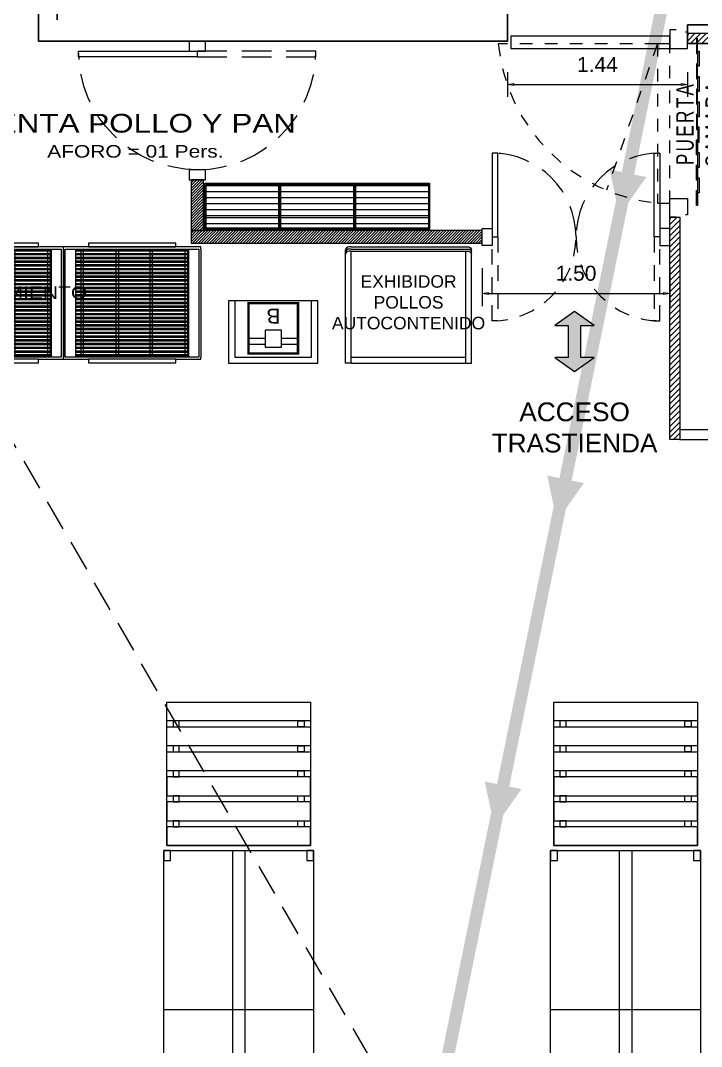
# Model space of a CAD drawing. Header units: millimetres. Extents: x 1675 to 1732.9, y 581.7 to 641.7.
# Drawn here: x 1681.95 to 1687.4, y 627.7 to 635.91 of the extents above; entities that cross this region are included whole.
import ezdxf

# ---------------------------------------------------------------- set-up
doc = ezdxf.new("R2010")
doc.units = ezdxf.units.MM
doc.linetypes.add('HIDDEN', pattern=[0.375, 0.25, -0.125])
doc.linetypes.add('JIS_02_2.0', pattern=[3, 2, -1])
doc.layers.get('0').update_dxf_attribs({"lineweight": 5})
doc.layers.get('Defpoints').update_dxf_attribs({"color": 8, "lineweight": 5})
for name, color, linetype, lineweight in [('- EQUIPO SALA DE VENTA', 8, 'Continuous', 5), ('- PALETS', 8, 'Continuous', 5), ('- PLANO 1', 8, 'Continuous', 5), ('- PUERTAS Y VENTANAS', 8, 'Continuous', 5), ('-EQUIPOS FRIO', 8, 'Continuous', 5), ('0-MEMB251', 251, 'Continuous', 0), ('BANCHI', 8, 'Continuous', 5), ('CFRIOS', 8, 'Continuous', 5), ('COTAS', 8, 'Continuous', 5), ('EQ', 8, 'Continuous', 5), ('GOP', 8, 'Continuous', 5), ('LFS - 303 - LINEAS', 8, 'Continuous', 5), ('MOBILIARIO', 8, 'Continuous', 5), ('MUEB', 8, 'Continuous', 5), ('MURO BAJO', 7, 'Continuous', 20), ('Muros', 7, 'Continuous', 30), ('PRO', 8, 'HIDDEN', 5), ('PROYECCION', 8, 'HIDDEN', 5), ('PUERTA', 8, 'Continuous', 5), ('puertas', 8, 'Continuous', 5), ('PV', 8, 'Continuous', 5), ('Ruta Evacuacion 1', 82, 'HIDDEN', 5), ('SIMBOLOGIAS', 8, 'Continuous', 5), ('TEX', 7, 'Continuous', 5), ('TEX_INTERIOR', 8, 'Continuous', 5), ('texto', 7, 'Continuous', 5)]:
    doc.layers.add(name, color=color, linetype=linetype, lineweight=lineweight)
doc.styles.add('ARIAL', font='arial.ttf')
doc.styles.add('ROMANS', font='arial.ttf')
doc.styles.add('Texto peqño', font='sanss___.ttf', dxfattribs={"height": 0.12})
doc.dimstyles.new('100', dxfattribs={"dimtxt": 0.12, "dimasz": 0.05, "dimexe": 0.1, "dimexo": 0.25, "dimgap": 0.1, "dimtad": 1, "dimzin": 4, "dimdsep": 46, "dimtxsty": 'Texto peqño', "dimblk": 'CLOSEDBLANK', "dimcen": -0.05, "dimdle": 0.1, "dimclrd": 256, "dimclre": 256, "dimclrt": 256, "dimadec": 0, "dimazin": 0, "dimtfac": 1, "dimtix": 1, "dimtmove": 0, "dimatfit": 3, "dimldrblk": 'ARCHTICK', "dimfxl": 0, "dimarcsym": 0})
pattern_1 = [(45, (-1.09, 0.02), (-0.01122532015, 0.01122532015), [])]

# ---------------------------------------------------------------- blocks, each defined once
blk = doc.blocks.new('A$C3E49404D')
at = {"layer": 'puertas', "color": 8, "linetype": 'JIS_02_2.0', "ltscale": 0.05}
for points in [[(0.025, 0.15), (0.025, 1.424)], [(0.025, 0.15), (-1.1457, 0.5572)], [(-1.249, 0.05), (0.025, 0.05), (0.025, 0.15), (-1.249, 0.15), (-1.249, 0.05)]]:
    blk.add_lwpolyline(points, dxfattribs=at)
at = {"layer": 'puertas'}
for points in [[(-0.012, 1.324), (-0.012, 0.05), (0.088, 0.05), (0.088, 1.324), (-0.012, 1.324)], [(-1.362, 0), (-1.362, 0.05), (-1.212, 0.05), (-1.212, -0.09), (-1.342, -0.09), (-1.342, -0.075)], [(0.138, 0), (0.138, 0.05), (-0.012, 0.05), (-0.012, -0.09), (0.118, -0.09), (0.118, -0.075)]]:
    blk.add_lwpolyline(points, dxfattribs=at)
at = {"layer": 'puertas', "color": 8, "linetype": 'JIS_02_2.0', "ltscale": 0.05}
blk.add_arc((0.1678, 0.0072), 1.424, 95.75656, 174.24344, dxfattribs=at)
at = {"layer": 'TEX', "lineweight": -2, "ltscale": 1.5, "extrusion": (1.46012e-05, -4.50555e-08, 1), "insert": (-0.612, -0.1886, 0), "char_height": 0.14, "attachment_point": 5, "text_direction": (1, 0, -1.5e-05), "style": 'ROMANS'}
blk.add_mtext('\\A1;{\\W0.7;\\T1.2;PUERTA\\PCAMARA}', dxfattribs=at)
blk = doc.blocks.new('A$C41193F88')
at = {"layer": 'CFRIOS', "elevation": -0.0123}
for points in [[(-1.1493, -0.0722), (-1.1493, -0.0817), (-1.27, -0.0817), (-1.27, -0.0722)], [(-0.9465, -0.0722), (-0.9465, -0.0817), (-1.0672, -0.0817), (-1.0672, -0.0722)], [(-0.7438, -0.0722), (-0.7438, -0.0817), (-0.8645, -0.0817), (-0.8645, -0.0722)], [(-0.6617, -0.0722), (-0.6617, -0.0817), (-0.541, -0.0817), (-0.541, -0.0722)], [(-0.459, -0.0722), (-0.459, -0.0817), (-0.3383, -0.0817), (-0.3383, -0.0722)], [(-0.2562, -0.0722), (-0.2562, -0.0817), (-0.1355, -0.0817), (-0.1355, -0.0722)], [(-0.0535, -0.0722), (-0.0535, -0.0817), (0.0672, -0.0817), (0.0672, -0.0722)], [(-1.0479, -0.084), (-1.0479, -0.0935), (-1.1686, -0.0935), (-1.1686, -0.084)], [(-0.8452, -0.084), (-0.8452, -0.0935), (-0.9659, -0.0935), (-0.9659, -0.084)], [(-0.7631, -0.084), (-0.7631, -0.0935), (-0.6424, -0.0935), (-0.6424, -0.084)], [(-0.4397, -0.084), (-0.4397, -0.0935), (-0.5604, -0.0935), (-0.5604, -0.084)], [(-0.2369, -0.084), (-0.2369, -0.0935), (-0.3576, -0.0935), (-0.3576, -0.084)], [(-0.0342, -0.084), (-0.0342, -0.0935), (-0.1549, -0.0935), (-0.1549, -0.084)]]:
    blk.add_lwpolyline(points, close=True, dxfattribs=at)
blk = doc.blocks.new('A$C71024E5D')
at = {"layer": 'CFRIOS'}
h = blk.add_hatch(dxfattribs=at)
h.set_pattern_fill('ANSI31', color=256, scale=0.01, style=0)
h.set_pattern_definition([(45, (-1644.763684, -629.00701), (-0.0224506403, 0.0224506403), [])])
h.paths.add_polyline_path([(1.514, 3.5615), (9.8612, 3.5615), (9.8612, 3.6405), (1.514, 3.6405)])
h = blk.add_hatch(dxfattribs=at)
h.set_pattern_fill('ANSI31', color=256, scale=0.01, style=0)
h.set_pattern_definition([(45, (-1642.206905, -632.177968), (-0.0224506403, 0.0224506403), [])])
h.paths.add_polyline_path([(1.374, 2.1712), (1.454, 2.1712), (1.454, 0.3905), (1.374, 0.3905)])
at = {"layer": 'MURO BAJO'}
for points in [[(1.514, 3.5615), (9.8612, 3.5615), (9.8612, 3.6405), (1.514, 3.6405), (1.514, 3.5615)], [(1.374, 2.1712), (1.454, 2.1712), (1.454, 0.3905), (1.374, 0.3905)]]:
    blk.add_lwpolyline(points, close=True, dxfattribs=at)
blk.add_lwpolyline([(1.454, 0.3905), (1.7564, 0.3905), (1.7564, 0.4705), (1.454, 0.4705), (1.454, 0.3905)], dxfattribs=at)
at = {"layer": '- PUERTAS Y VENTANAS', "rotation": 90}
for name, p in [('A$C3E49404D', (1.424, 3.5332)), ('A$C41193F88', (1.514, 3.5341))]:
    blk.add_blockref(name, p, dxfattribs=at)
blk = doc.blocks.new('Ouver90')
at = {"layer": 'BANCHI'}
for p, q in [((0, -0.5), (9.18, -0.5)), ((0, -9.145), (9.18, -9.145)), ((0, -9.32), (9.18, -9.32))]:
    blk.add_line(p, q, dxfattribs=at)
at = {"layer": 'GOP'}
for p, q in [((0, 0), (0, -8.97)), ((0, 0), (9.18, 0)), ((0, -8.97), (9.18, -8.97))]:
    blk.add_line(p, q, dxfattribs=at)
blk = doc.blocks.new('Ouspdx45')
at = {"layer": 'BANCHI'}
for p, q in [((0, 0), (0.45, 0)), ((0.45, 0), (0.45, -9.07)), ((0, -8.97), (0.2, -8.97)), ((0, -9.145), (0.2, -9.145)), ((0, -9.32), (0.2, -9.32))]:
    blk.add_line(p, q, dxfattribs=at)
for centre in [(0.2, -8.72), (0.2, -8.895), (0.2, -9.07)]:
    blk.add_arc(centre, 0.25, 270, 0, dxfattribs=at)
at = {"layer": 'GOP'}
blk.add_line((0, 0), (0, -8.97), dxfattribs=at)
blk = doc.blocks.new('A$C02CC26F6')
for name, p, xscale, yscale, zscale in [('Ouspdx45', (-0.459, 0), -0.0999999999999091, 0.0999999999999943, 0.1), ('Ouver90', (-0.459, 0), 0.0999999999999091, 0.0999999999999091, 0.0999999999999091), ('Ouspdx45', (0.459, 0), 0.0999999999999091, 0.0999999999999091, 0.0999999999999091)]:
    blk.add_blockref(name, p, dxfattribs=dict(xscale=xscale, yscale=yscale, zscale=zscale))
blk = doc.blocks.new('EXHIBIDOR DE POLLOS')
at = {"layer": '-EQUIPOS FRIO', "xscale": -1, "rotation": 180}
blk.add_blockref('A$C02CC26F6', (0, 0), dxfattribs=at)
at = {"layer": 'TEX', "lineweight": 0, "attachment_point": 8, "style": 'ROMANS'}
for s, insert, char_height in [('\\A1;EXHIBIDOR\\PPOLLOS\\PAUTOCONTENIDO ', (0, 0.27), 0.1), ('\\A1; ', (0, 0.3871), 0.12)]:
    blk.add_mtext(s, dxfattribs=dict(at, insert=insert, char_height=char_height))
blk = doc.blocks.new('Puertaplanta')
at = {"linetype": 'ByBlock'}
blk.add_lwpolyline([(0, 0), (0.05, 0), (0.05, 1), (0, 1)], close=True, dxfattribs=at)
at = {"color": 0, "linetype": 'HIDDEN'}
blk.add_arc((0, 0), 1, 0, 90, dxfattribs=at)
blk = doc.blocks.new('*U55')
at = {"layer": '- PLANO 1'}
for points in [[(-1.1105, -0.0039), (-1.0305, -0.0039), (-1.0305, -0.1339), (-1.1105, -0.1339)], [(-0.08, -0.0039), (0, -0.0039), (0, -0.1339), (-0.08, -0.1339)]]:
    blk.add_lwpolyline(points, close=True, dxfattribs=at)
at = {"layer": 'PRO', "extrusion": (3.63991e-09, -8.78749e-09, 1), "xscale": -0.9499999999971156, "yscale": 0.9499999999970896, "zscale": 0.9499999999946832, "rotation": 1.34709824096e-05}
blk.add_blockref('Puertaplanta', (-0.08, -0.0689, -0.0001), dxfattribs=at)
at = {"layer": 'PV', "extrusion": (3.63991e-09, -8.78749e-09, 1), "xscale": 0.9499999999971156, "yscale": 0.9499999999971156, "zscale": 0.9499999999971156, "rotation": 180.000013470763}
blk.add_blockref('Puertaplanta', (-0.08, -0.0689, 0), dxfattribs=at)
blk = doc.blocks.new('PUERTA TRASTIENDA')
at = {"layer": '0-MEMB251'}
blk.add_hatch(color=256, dxfattribs=at).paths.add_polyline_path([(1555.864, 632.2733), (1555.9706, 632.2733), (1555.8133, 632.3857), (1555.6561, 632.2733), (1555.7628, 632.2732), (1555.7628, 632.0186), (1555.6561, 632.0186), (1555.8134, 631.9061), (1555.9706, 632.0186), (1555.864, 632.0186)])
at = {"elevation": 0}
for points in [[(1555.1538, 632.9819), (1555.1988, 632.9819), (1555.1988, 633.6531), (1555.1538, 633.6531)], [(1556.4961, 632.9819), (1556.4511, 632.9819), (1556.4511, 633.6531), (1556.4961, 633.6531)], [(1556.4961, 632.915), (1556.5761, 632.915), (1556.5761, 633.0489), (1556.4961, 633.0489)]]:
    blk.add_lwpolyline(points, close=True, dxfattribs=at)
blk.add_lwpolyline([(1555.1538, 632.9151), (1555.0738, 632.9151), (1555.0738, 633.049), (1555.1538, 633.049)], close=True)
at = {"layer": 'PROYECCION', "ltscale": 0.5, "elevation": 0}
for points in [[(1555.1538, 632.9819), (1555.1988, 632.9819), (1555.1988, 632.3108), (1555.1538, 632.3108)], [(1556.4961, 632.9819), (1556.4511, 632.9819), (1556.4511, 632.3108), (1556.4961, 632.3108)]]:
    blk.add_lwpolyline(points, close=True, dxfattribs=at)
at = {"layer": 'PROYECCION'}
for centre, start, end in [((1555.1538, 632.9819, 0), 360, 90), ((1556.4961, 632.9819, 0), 90, 180)]:
    blk.add_arc(centre, 0.6711, start, end, dxfattribs=at)
at = {"layer": 'PROYECCION', "ltscale": 0.5}
for centre, start, end in [((1555.1538, 632.9819, 0), 270, 0), ((1556.4961, 632.9819, 0), 180, 270)]:
    blk.add_arc(centre, 0.6711, start, end, dxfattribs=at)
at = {"layer": 'TEX'}
blk.add_lwpolyline([(1555.864, 632.2733), (1555.9706, 632.2733), (1555.8133, 632.3857), (1555.6561, 632.2733), (1555.7628, 632.2732), (1555.7628, 632.0186), (1555.6561, 632.0186), (1555.8134, 631.9061), (1555.9706, 632.0186), (1555.864, 632.0186)], close=True, dxfattribs=at)
at = {"layer": 'TEX', "insert": (1555.8134, 631.4561), "char_height": 0.15, "width": 2.510476, "attachment_point": 5, "style": 'ROMANS'}
blk.add_mtext('ACCESO \\PTRASTIENDA', dxfattribs=at)
blk = doc.blocks.new('A$C73EA7B86')
at = {"layer": 'EQ', "color": 34}
for points in [[(-0.0646, -0.0743), (-0.1983, -0.0743), (-0.1983, -0.1207), (-0.0646, -0.1207)], [(0.0646, -0.1207), (0.1983, -0.1207), (0.1983, -0.0743), (0.0646, -0.0743)]]:
    blk.add_lwpolyline(points, dxfattribs=at)
blk.add_lwpolyline([(0.0646, -0.0501), (-0.0646, -0.0501), (-0.0646, -0.1873), (0.0646, -0.1873)], close=True, dxfattribs=at)
at = {"layer": 'SIMBOLOGIAS', "color": 34, "const_width": 0.02}
blk.add_lwpolyline([(-0.1983, -0.4027), (0.1983, -0.4027), (0.1983, 0), (-0.1983, 0)], close=True, dxfattribs=at)
at = {"layer": 'TEX_INTERIOR', "color": 34, "linetype": 'Continuous', "lineweight": 15, "insert": (-0.001, -0.2995), "char_height": 0.12, "attachment_point": 5, "rotation": 359.99998, "style": 'ARIAL'}
blk.add_mtext('\\A1;B', dxfattribs=at)
blk = doc.blocks.new('A$C1AA31465')
at = {"layer": 'MUEB'}
for p, q in [((-13450.1735, 9333.1561, 0.0002), (-13450.1735, 9332.7061, 0.0002)), ((-13449.558, 9332.7061, 0.0002), (-13449.558, 9333.1561, 0.0002)), ((-13449.508, 9333.1561, 0.0002), (-13449.558, 9333.1561, 0.0002)), ((-13450.1735, 9332.7061, 0.0002), (-13449.558, 9332.7061, 0.0002))]:
    blk.add_line(p, q, dxfattribs=at)
at = {"layer": 'MUEB', "elevation": 0.0002}
blk.add_lwpolyline([(-13450.2235, 9333.1561), (-13450.2235, 9332.6561), (-13449.508, 9332.6561), (-13449.508, 9333.1561), (-13450.2235, 9333.1561)], dxfattribs=at)
at = {"color": 250, "rotation": 180}
blk.add_blockref('A$C73EA7B86', (-13449.8653, 9332.7343, 0.0002), dxfattribs=at)
blk = doc.blocks.new('A$C45D77332')
for p, q in [((0, 0.03, 0), (0, 0.93)), ((0.0147, 0.048, 0), (0.0147, 0.912)), ((0.0147, 0.912), (1.0829, 0.912)), ((0.098, 0.912), (0.098, 0.048, 0)), ((1.002, 0.912), (1.002, 0.048, 0)), ((1.0829, 0.912), (1.0829, 0.048, 0)), ((1.1, 0.912), (1.1, 0.048, 0)), ((1.0829, 0.048, 0), (0.0147, 0.048, 0))]:
    blk.add_line(p, q)
for points in [[(1.1, 0.912), (1.1, 0.93), (0, 0.93)], [(0.098, 0.9075), (1.002, 0.9075)], [(0.1425, 0.9075), (0.1425, 0.912)], [(0.1621, 0.9075), (0.1621, 0.912)], [(0.9, 0.96), (0.2, 0.96), (0.2, 0.93), (0.9, 0.93), (0.9, 0.96)], [(0.4236, 0.9075), (0.4236, 0.912)], [(0.4432, 0.9075), (0.4432, 0.912)], [(0.6949, 0.9075), (0.6949, 0.912)], [(0.7145, 0.9075), (0.7145, 0.912)], [(0.976, 0.9075), (0.976, 0.912)], [(0.9955, 0.9075), (0.9955, 0.912)], [(0.098, 0.8975), (1.002, 0.8975)], [(0.098, 0.8775), (1.002, 0.8775)], [(0.098, 0.8675), (1.002, 0.8675)], [(0.098, 0.8475), (1.002, 0.8475)], [(0.098, 0.8375), (1.002, 0.8375)], [(0.1425, 0.8775), (0.1425, 0.8975)], [(0.1425, 0.8475), (0.1425, 0.8675)], [(0.1425, 0.8175), (0.1425, 0.8375)], [(0.1621, 0.8775), (0.1621, 0.8975)], [(0.1621, 0.8475), (0.1621, 0.8675)], [(0.1621, 0.8175), (0.1621, 0.8375)], [(0.4236, 0.8775), (0.4236, 0.8975)], [(0.4236, 0.8475), (0.4236, 0.8675)], [(0.4236, 0.8175), (0.4236, 0.8375)], [(0.4432, 0.8775), (0.4432, 0.8975)], [(0.4432, 0.8475), (0.4432, 0.8675)], [(0.4432, 0.8175), (0.4432, 0.8375)], [(0.6949, 0.8775), (0.6949, 0.8975)], [(0.6949, 0.8475), (0.6949, 0.8675)], [(0.6949, 0.8175), (0.6949, 0.8375)], [(0.7145, 0.8775), (0.7145, 0.8975)], [(0.7145, 0.8475), (0.7145, 0.8675)], [(0.7145, 0.8175), (0.7145, 0.8375)], [(0.976, 0.8775), (0.976, 0.8975)], [(0.976, 0.8475), (0.976, 0.8675)], [(0.976, 0.8175), (0.976, 0.8375)], [(0.9955, 0.8775), (0.9955, 0.8975)], [(0.9955, 0.8475), (0.9955, 0.8675)], [(0.9955, 0.8175), (0.9955, 0.8375)], [(0.098, 0.8175), (1.002, 0.8175)], [(0.098, 0.8075), (1.002, 0.8075)], [(0.098, 0.7875), (1.002, 0.7875)], [(0.098, 0.7775), (1.002, 0.7775)], [(0.098, 0.7575), (1.002, 0.7575)], [(0.098, 0.7475), (1.002, 0.7475)], [(0.1425, 0.7875), (0.1425, 0.8075)], [(0.1425, 0.7575), (0.1425, 0.7775)], [(0.1425, 0.7275), (0.1425, 0.7475)], [(0.1621, 0.7875), (0.1621, 0.8075)], [(0.1621, 0.7575), (0.1621, 0.7775)], [(0.1621, 0.7275), (0.1621, 0.7475)], [(0.4236, 0.7875), (0.4236, 0.8075)], [(0.4236, 0.7575), (0.4236, 0.7775)], [(0.4236, 0.7275), (0.4236, 0.7475)], [(0.4432, 0.7875), (0.4432, 0.8075)], [(0.4432, 0.7575), (0.4432, 0.7775)], [(0.4432, 0.7275), (0.4432, 0.7475)], [(0.6949, 0.7875), (0.6949, 0.8075)], [(0.6949, 0.7575), (0.6949, 0.7775)], [(0.6949, 0.7275), (0.6949, 0.7475)], [(0.7145, 0.7875), (0.7145, 0.8075)], [(0.7145, 0.7575), (0.7145, 0.7775)], [(0.7145, 0.7275), (0.7145, 0.7475)], [(0.976, 0.7875), (0.976, 0.8075)], [(0.976, 0.7575), (0.976, 0.7775)], [(0.976, 0.7275), (0.976, 0.7475)], [(0.9955, 0.7875), (0.9955, 0.8075)], [(0.9955, 0.7575), (0.9955, 0.7775)], [(0.9955, 0.7275), (0.9955, 0.7475)], [(0.098, 0.7275), (1.002, 0.7275)], [(0.098, 0.7175), (1.002, 0.7175)], [(0.098, 0.6975), (1.002, 0.6975)], [(0.098, 0.6875), (1.002, 0.6875)], [(0.098, 0.6675), (1.002, 0.6675)], [(0.098, 0.6575), (1.002, 0.6575)], [(0.1425, 0.6975), (0.1425, 0.7175)], [(0.1425, 0.6675), (0.1425, 0.6875)], [(0.1425, 0.6375), (0.1425, 0.6575)], [(0.1621, 0.6975), (0.1621, 0.7175)], [(0.1621, 0.6675), (0.1621, 0.6875)], [(0.1621, 0.6375), (0.1621, 0.6575)], [(0.4236, 0.6975), (0.4236, 0.7175)], [(0.4236, 0.6675), (0.4236, 0.6875)], [(0.4236, 0.6375), (0.4236, 0.6575)], [(0.4432, 0.6975), (0.4432, 0.7175)], [(0.4432, 0.6675), (0.4432, 0.6875)], [(0.4432, 0.6375), (0.4432, 0.6575)], [(0.6949, 0.6975), (0.6949, 0.7175)], [(0.6949, 0.6675), (0.6949, 0.6875)], [(0.6949, 0.6375), (0.6949, 0.6575)], [(0.7145, 0.6975), (0.7145, 0.7175)], [(0.7145, 0.6675), (0.7145, 0.6875)], [(0.7145, 0.6375), (0.7145, 0.6575)], [(0.976, 0.6975), (0.976, 0.7175)], [(0.976, 0.6675), (0.976, 0.6875)], [(0.976, 0.6375), (0.976, 0.6575)], [(0.9955, 0.6975), (0.9955, 0.7175)], [(0.9955, 0.6675), (0.9955, 0.6875)], [(0.9955, 0.6375), (0.9955, 0.6575)], [(0.098, 0.6375), (1.002, 0.6375)], [(0.098, 0.6275), (1.002, 0.6275)], [(0.098, 0.6075), (1.002, 0.6075)], [(0.098, 0.5975), (1.002, 0.5975)], [(0.098, 0.5775), (1.002, 0.5775)], [(0.1425, 0.6075), (0.1425, 0.6275)], [(0.1425, 0.5775), (0.1425, 0.5975)], [(0.1621, 0.6075), (0.1621, 0.6275)], [(0.1621, 0.5775), (0.1621, 0.5975)], [(0.4236, 0.6075), (0.4236, 0.6275)], [(0.4236, 0.5775), (0.4236, 0.5975)], [(0.4432, 0.6075), (0.4432, 0.6275)], [(0.4432, 0.5775), (0.4432, 0.5975)], [(0.6949, 0.6075), (0.6949, 0.6275)], [(0.6949, 0.5775), (0.6949, 0.5975)], [(0.7145, 0.6075), (0.7145, 0.6275)], [(0.7145, 0.5775), (0.7145, 0.5975)], [(0.976, 0.6075), (0.976, 0.6275)], [(0.976, 0.5775), (0.976, 0.5975)], [(0.9955, 0.6075), (0.9955, 0.6275)], [(0.9955, 0.5775), (0.9955, 0.5975)], [(0.098, 0.5675), (1.002, 0.5675)], [(0.098, 0.5475), (1.002, 0.5475)], [(0.098, 0.5375), (1.002, 0.5375)], [(0.098, 0.5175), (1.002, 0.5175)], [(0.098, 0.5075), (1.002, 0.5075)], [(0.1425, 0.5475), (0.1425, 0.5675)], [(0.1425, 0.5175), (0.1425, 0.5375)], [(0.1425, 0.4875), (0.1425, 0.5075)], [(0.1621, 0.5475), (0.1621, 0.5675)], [(0.1621, 0.5175), (0.1621, 0.5375)], [(0.1621, 0.4875), (0.1621, 0.5075)], [(0.4236, 0.5475), (0.4236, 0.5675)], [(0.4236, 0.5175), (0.4236, 0.5375)], [(0.4236, 0.4875), (0.4236, 0.5075)], [(0.4432, 0.5475), (0.4432, 0.5675)], [(0.4432, 0.5175), (0.4432, 0.5375)], [(0.4432, 0.4875), (0.4432, 0.5075)], [(0.6949, 0.5475), (0.6949, 0.5675)], [(0.6949, 0.5175), (0.6949, 0.5375)], [(0.6949, 0.4875), (0.6949, 0.5075)], [(0.7145, 0.5475), (0.7145, 0.5675)], [(0.7145, 0.5175), (0.7145, 0.5375)], [(0.7145, 0.4875), (0.7145, 0.5075)], [(0.976, 0.5475), (0.976, 0.5675)], [(0.976, 0.5175), (0.976, 0.5375)], [(0.976, 0.4875), (0.976, 0.5075)], [(0.9955, 0.5475), (0.9955, 0.5675)], [(0.9955, 0.5175), (0.9955, 0.5375)], [(0.9955, 0.4875), (0.9955, 0.5075)], [(0.098, 0.4875), (1.002, 0.4875)], [(0.098, 0.4775), (1.002, 0.4775)], [(0.098, 0.4575), (1.002, 0.4575)], [(0.098, 0.4475), (1.002, 0.4475)], [(0.098, 0.4275), (1.002, 0.4275)], [(0.098, 0.4175), (1.002, 0.4175)], [(0.1425, 0.4575), (0.1425, 0.4775)], [(0.1425, 0.4275), (0.1425, 0.4475)], [(0.1425, 0.3975), (0.1425, 0.4175)], [(0.1621, 0.4575), (0.1621, 0.4775)], [(0.1621, 0.4275), (0.1621, 0.4475)], [(0.1621, 0.3975), (0.1621, 0.4175)], [(0.4236, 0.4575), (0.4236, 0.4775)], [(0.4236, 0.4275), (0.4236, 0.4475)], [(0.4236, 0.3975), (0.4236, 0.4175)], [(0.4432, 0.4575), (0.4432, 0.4775)], [(0.4432, 0.4275), (0.4432, 0.4475)], [(0.4432, 0.3975), (0.4432, 0.4175)], [(0.6949, 0.4575), (0.6949, 0.4775)], [(0.6949, 0.4275), (0.6949, 0.4475)], [(0.6949, 0.3975), (0.6949, 0.4175)], [(0.7145, 0.4575), (0.7145, 0.4775)], [(0.7145, 0.4275), (0.7145, 0.4475)], [(0.7145, 0.3975), (0.7145, 0.4175)], [(0.976, 0.4575), (0.976, 0.4775)], [(0.976, 0.4275), (0.976, 0.4475)], [(0.976, 0.3975), (0.976, 0.4175)], [(0.9955, 0.4575), (0.9955, 0.4775)], [(0.9955, 0.4275), (0.9955, 0.4475)], [(0.9955, 0.3975), (0.9955, 0.4175)], [(0.098, 0.3975), (1.002, 0.3975)], [(0.098, 0.3875), (1.002, 0.3875)], [(0.098, 0.3675), (1.002, 0.3675)], [(0.098, 0.3575), (1.002, 0.3575)], [(0.098, 0.3375), (1.002, 0.3375)], [(0.1425, 0.3675), (0.1425, 0.3875)], [(0.1425, 0.3375), (0.1425, 0.3575)], [(0.1621, 0.3675), (0.1621, 0.3875)], [(0.1621, 0.3375), (0.1621, 0.3575)], [(0.4236, 0.3675), (0.4236, 0.3875)], [(0.4236, 0.3375), (0.4236, 0.3575)], [(0.4432, 0.3675), (0.4432, 0.3875)], [(0.4432, 0.3375), (0.4432, 0.3575)], [(0.6949, 0.3675), (0.6949, 0.3875)], [(0.6949, 0.3375), (0.6949, 0.3575)], [(0.7145, 0.3675), (0.7145, 0.3875)], [(0.7145, 0.3375), (0.7145, 0.3575)], [(0.976, 0.3675), (0.976, 0.3875)], [(0.976, 0.3375), (0.976, 0.3575)], [(0.9955, 0.3675), (0.9955, 0.3875)], [(0.9955, 0.3375), (0.9955, 0.3575)], [(0.098, 0.3275), (1.002, 0.3275)], [(0.098, 0.3075), (1.002, 0.3075)], [(0.098, 0.2975), (1.002, 0.2975)], [(0.098, 0.2775), (1.002, 0.2775)], [(0.098, 0.2675), (1.002, 0.2675)], [(0.098, 0.2475), (1.002, 0.2475)], [(0.1425, 0.3075), (0.1425, 0.3275)], [(0.1425, 0.2775), (0.1425, 0.2975)], [(0.1425, 0.2475), (0.1425, 0.2675)], [(0.1621, 0.3075), (0.1621, 0.3275)], [(0.1621, 0.2775), (0.1621, 0.2975)], [(0.1621, 0.2475), (0.1621, 0.2675)], [(0.4236, 0.3075), (0.4236, 0.3275)], [(0.4236, 0.2775), (0.4236, 0.2975)], [(0.4236, 0.2475), (0.4236, 0.2675)], [(0.4432, 0.3075), (0.4432, 0.3275)], [(0.4432, 0.2775), (0.4432, 0.2975)], [(0.4432, 0.2475), (0.4432, 0.2675)], [(0.6949, 0.3075), (0.6949, 0.3275)], [(0.6949, 0.2775), (0.6949, 0.2975)], [(0.6949, 0.2475), (0.6949, 0.2675)], [(0.7145, 0.3075), (0.7145, 0.3275)], [(0.7145, 0.2775), (0.7145, 0.2975)], [(0.7145, 0.2475), (0.7145, 0.2675)], [(0.976, 0.3075), (0.976, 0.3275)], [(0.976, 0.2775), (0.976, 0.2975)], [(0.976, 0.2475), (0.976, 0.2675)], [(0.9955, 0.3075), (0.9955, 0.3275)], [(0.9955, 0.2775), (0.9955, 0.2975)], [(0.9955, 0.2475), (0.9955, 0.2675)], [(0.098, 0.2375), (1.002, 0.2375)], [(0.098, 0.2175), (1.002, 0.2175)], [(0.098, 0.2075), (1.002, 0.2075)], [(0.098, 0.1875), (1.002, 0.1875)], [(0.098, 0.1775), (1.002, 0.1775)], [(0.1425, 0.2175), (0.1425, 0.2375)], [(0.1425, 0.1875), (0.1425, 0.2075)], [(0.1425, 0.1575), (0.1425, 0.1775)], [(0.1621, 0.2175), (0.1621, 0.2375)], [(0.1621, 0.1875), (0.1621, 0.2075)], [(0.1621, 0.1575), (0.1621, 0.1775)], [(0.4236, 0.2175), (0.4236, 0.2375)], [(0.4236, 0.1875), (0.4236, 0.2075)], [(0.4236, 0.1575), (0.4236, 0.1775)], [(0.4432, 0.2175), (0.4432, 0.2375)], [(0.4432, 0.1875), (0.4432, 0.2075)], [(0.4432, 0.1575), (0.4432, 0.1775)], [(0.6949, 0.2175), (0.6949, 0.2375)], [(0.6949, 0.1875), (0.6949, 0.2075)], [(0.6949, 0.1575), (0.6949, 0.1775)], [(0.7145, 0.2175), (0.7145, 0.2375)], [(0.7145, 0.1875), (0.7145, 0.2075)], [(0.7145, 0.1575), (0.7145, 0.1775)], [(0.976, 0.2175), (0.976, 0.2375)], [(0.976, 0.1875), (0.976, 0.2075)], [(0.976, 0.1575), (0.976, 0.1775)], [(0.9955, 0.2175), (0.9955, 0.2375)], [(0.9955, 0.1875), (0.9955, 0.2075)], [(0.9955, 0.1575), (0.9955, 0.1775)], [(0.098, 0.1575), (1.002, 0.1575)], [(0.098, 0.1475), (1.002, 0.1475)], [(0.098, 0.1275), (1.002, 0.1275)], [(0.098, 0.1175), (1.002, 0.1175)], [(0.098, 0.0975), (1.002, 0.0975)], [(0.098, 0.0875), (1.002, 0.0875)], [(0.1425, 0.1275), (0.1425, 0.1475)], [(0.1425, 0.0975), (0.1425, 0.1175)], [(0.1425, 0.0675), (0.1425, 0.0875)], [(0.1621, 0.1275), (0.1621, 0.1475)], [(0.1621, 0.0975), (0.1621, 0.1175)], [(0.1621, 0.0675), (0.1621, 0.0875)], [(0.4236, 0.1275), (0.4236, 0.1475)], [(0.4236, 0.0975), (0.4236, 0.1175)], [(0.4236, 0.0675), (0.4236, 0.0875)], [(0.4432, 0.1275), (0.4432, 0.1475)], [(0.4432, 0.0975), (0.4432, 0.1175)], [(0.4432, 0.0675), (0.4432, 0.0875)], [(0.6949, 0.1275), (0.6949, 0.1475)], [(0.6949, 0.0975), (0.6949, 0.1175)], [(0.6949, 0.0675), (0.6949, 0.0875)], [(0.7145, 0.1275), (0.7145, 0.1475)], [(0.7145, 0.0975), (0.7145, 0.1175)], [(0.7145, 0.0675), (0.7145, 0.0875)], [(0.976, 0.1275), (0.976, 0.1475)], [(0.976, 0.0975), (0.976, 0.1175)], [(0.976, 0.0675), (0.976, 0.0875)], [(0.9955, 0.1275), (0.9955, 0.1475)], [(0.9955, 0.0975), (0.9955, 0.1175)], [(0.9955, 0.0675), (0.9955, 0.0875)], [(0.098, 0.0675), (1.002, 0.0675)], [(0.098, 0.0575), (1.002, 0.0575)], [(0.1425, 0.048), (0.1425, 0.0575)], [(0.1621, 0.048), (0.1621, 0.0575)], [(0.4236, 0.048), (0.4236, 0.0575)], [(0.4432, 0.048), (0.4432, 0.0575)], [(0.6949, 0.048), (0.6949, 0.0575)], [(0.7145, 0.048), (0.7145, 0.0575)], [(0.976, 0.048), (0.976, 0.0575)], [(0.9955, 0.048), (0.9955, 0.0575)]]:
    blk.add_lwpolyline(points)
at = {"elevation": 0}
for points in [[(0, 0.03), (0.2, 0.03)], [(0.9, 0.03), (0.2, 0.03), (0.2, 0), (0.9, 0), (0.9, 0.03)], [(0.9, 0.03), (1.1, 0.03), (1.1, 0.048)]]:
    blk.add_lwpolyline(points, dxfattribs=at)
blk = doc.blocks.new('CANASTA')
at = {"linetype": 'ByBlock'}
for p, q in [((-0.3, 0), (0.3, 0)), ((-0.3, -0.37), (-0.3, 0)), ((-0.3, 0), (0.3, 0)), ((0.3, 0), (0.3, -0.37)), ((-0.29, -0.36), (-0.29, -0.01)), ((-0.29, -0.01), (0.29, -0.01)), ((-0.29, -0.0201), (0.29, -0.0201)), ((-0.29, -0.0677), (0.29, -0.0677)), ((0.29, -0.01), (0.29, -0.36)), ((-0.29, -0.1153), (0.29, -0.1153)), ((-0.29, -0.1629), (0.29, -0.1629)), ((-0.29, -0.2106), (0.29, -0.2106)), ((-0.29, -0.2582), (0.29, -0.2582)), ((-0.29, -0.2758), (0.29, -0.2758)), ((-0.29, -0.3234), (0.29, -0.3234)), ((0.3, -0.37), (-0.3, -0.37)), ((0.3, -0.37), (-0.3, -0.37)), ((0.29, -0.36), (-0.29, -0.36))]:
    blk.add_line(p, q, dxfattribs=at)
blk = doc.blocks.new('A$C68C32CAB')
for points in [[(0.65, 1.15), (-0.5, 1.15), (-0.5, 0), (0.65, 0)], [(-0.5, 1), (0.65, 1), (0.65, 1.15), (-0.5, 1.15)], [(-0.45, 0.95), (-0.4, 0.95), (-0.4, 1), (-0.45, 1)], [(0.6, 0.95), (0.55, 0.95), (0.55, 1), (0.6, 1)], [(-0.5, 0.8), (0.65, 0.8), (0.65, 0.95), (-0.5, 0.95)], [(-0.5, 0.6), (0.65, 0.6), (0.65, 0.75), (-0.5, 0.75)], [(-0.45, 0.75), (-0.4, 0.75), (-0.4, 0.8), (-0.45, 0.8)], [(0.6, 0.75), (0.55, 0.75), (0.55, 0.8), (0.6, 0.8)], [(-0.45, 0.55), (-0.4, 0.55), (-0.4, 0.6), (-0.45, 0.6)], [(0.6, 0.55), (0.55, 0.55), (0.55, 0.6), (0.6, 0.6)], [(-0.5, 0.55), (0.65, 0.55), (0.65, 0.4), (-0.5, 0.4)], [(-0.5, 0.35), (0.65, 0.35), (0.65, 0.2), (-0.5, 0.2)], [(-0.45, 0.35), (-0.4, 0.35), (-0.4, 0.4), (-0.45, 0.4)], [(0.6, 0.35), (0.55, 0.35), (0.55, 0.4), (0.6, 0.4)], [(-0.45, 0.15), (-0.4, 0.15), (-0.4, 0.2), (-0.45, 0.2)], [(0.6, 0.15), (0.55, 0.15), (0.55, 0.2), (0.6, 0.2)], [(-0.5, 0.15), (0.65, 0.15), (0.65, 0), (-0.5, 0)]]:
    blk.add_lwpolyline(points, close=True)
blk = doc.blocks.new('A$C395228A1')
for p, q in [((0.5, 2.62, 0.0001), (0.5, 0.1, 0.0001)), ((0.6, 2.62, 0.0001), (0.6, 0.1, 0.0001)), ((-0.05, 1.3475, 0.0001), (1.15, 1.3475, 0.0001))]:
    blk.add_line(p, q)
at = {"elevation": 0.0001}
blk.add_lwpolyline([(-0.05, 2.62), (1.15, 2.62), (1.15, 0.1), (-0.05, 0.1), (-0.05, 2.62)], dxfattribs=at)
for points in [[(0.005, 2.54), (0.005, 2.62), (-0.05, 2.62), (-0.05, 2.54)], [(1.15, 2.54), (1.15, 2.62), (1.095, 2.62), (1.095, 2.54)], [(0.005, 0.1), (0.005, 0.18), (-0.05, 0.18), (-0.05, 0.1)], [(1.15, 0.1), (1.15, 0.18), (1.095, 0.18), (1.095, 0.1)]]:
    blk.add_lwpolyline(points, close=True, dxfattribs=at)
blk = doc.blocks.new('_ClosedBlank')
at = {"color": 0, "linetype": 'ByBlock', "lineweight": -2}
for p, q in [((-1, 0.17), (0, 0)), ((-1, 0.17), (-1, -0.17)), ((0, 0), (-1, -0.17))]:
    blk.add_line(p, q, dxfattribs=at)
blk = doc.blocks.new('*D79')
at = {"layer": 'COTAS', "lineweight": -2}
for p, q in [((1679.7959, 635.7485), (1679.2959, 635.7485)), ((1679.7959, 634.2312), (1679.2959, 634.2312))]:
    blk.add_line(p, q, dxfattribs=at)
at = {"layer": 'COTAS', "linetype": 'ByBlock', "lineweight": -2}
blk.add_line((1679.3959, 635.6985), (1679.3959, 634.2812), dxfattribs=at)
at = {"layer": 'Defpoints', "color": 0}
for p in [(1680.0959, 635.7485), (1679.3959, 634.2312), (1683.3176, 634.2312, 0)]:
    blk.add_point(p, dxfattribs=at)
at = {"layer": 'COTAS', "lineweight": -2, "xscale": 0.05, "yscale": 0.05, "zscale": 0.05}
for p, rotation in [((1679.3959, 635.7485), 90), ((1679.3959, 634.2312), 270)]:
    blk.add_blockref('_ClosedBlank', p, dxfattribs=dict(at, rotation=rotation))
at = {"layer": 'COTAS', "insert": (1679.2341, 634.9898), "char_height": 0.12, "attachment_point": 5, "rotation": 90, "style": 'Texto peqño'}
blk.add_mtext('1.52', dxfattribs=at)
blk = doc.blocks.new('_ARCHTICK')
at = {"color": 0, "linetype": 'ByBlock', "const_width": 0.15}
blk.add_lwpolyline([(-0.5, -0.5), (0.5, 0.5)], dxfattribs=at)
blk = doc.blocks.new('*D80')
at = {"layer": 'COTAS', "linetype": 'ByBlock', "lineweight": -2}
for p, q in [((1679.3959, 634.2812), (1679.3959, 634.3312)), ((1679.3959, 634.2312), (1679.3959, 634.1312)), ((1679.3959, 634.0812), (1679.3959, 634.0312))]:
    blk.add_line(p, q, dxfattribs=at)
at = {"layer": 'COTAS', "lineweight": -2}
for p, q in [((1679.7959, 634.2312), (1679.2959, 634.2312)), ((1679.7959, 634.1312), (1679.2959, 634.1312))]:
    blk.add_line(p, q, dxfattribs=at)
at = {"layer": 'Defpoints', "color": 0}
for p in [(1683.3176, 634.2312, 0), (1679.3959, 634.1312), (1683.3176, 634.1312, 0)]:
    blk.add_point(p, dxfattribs=at)
at = {"layer": 'COTAS', "lineweight": -2, "xscale": 0.05, "yscale": 0.05, "zscale": 0.05}
for p, rotation in [((1679.3959, 634.2312), 270), ((1679.3959, 634.1312), 90)]:
    blk.add_blockref('_ClosedBlank', p, dxfattribs=dict(at, rotation=rotation))
at = {"layer": 'COTAS', "insert": (1679.2341, 634.1812), "char_height": 0.12, "attachment_point": 5, "rotation": 90, "style": 'Texto peqño'}
blk.add_mtext('.10', dxfattribs=at)
blk = doc.blocks.new('*D81')
at = {"layer": 'COTAS', "lineweight": -2}
for p, q in [((1679.7959, 634.1312), (1679.2959, 634.1312)), ((1679.7959, 628.8785), (1679.2959, 628.8785))]:
    blk.add_line(p, q, dxfattribs=at)
at = {"layer": 'COTAS', "linetype": 'ByBlock', "lineweight": -2}
blk.add_line((1679.3959, 634.0812), (1679.3959, 628.9285), dxfattribs=at)
at = {"layer": 'Defpoints', "color": 0}
for p in [(1683.3176, 634.1312, 0), (1679.3959, 628.8785), (1680.0959, 628.8785)]:
    blk.add_point(p, dxfattribs=at)
at = {"layer": 'COTAS', "lineweight": -2, "xscale": 0.05, "yscale": 0.05, "zscale": 0.05}
for p, rotation in [((1679.3959, 634.1312), 90), ((1679.3959, 628.8785), 270)]:
    blk.add_blockref('_ClosedBlank', p, dxfattribs=dict(at, rotation=rotation))
at = {"layer": 'COTAS', "insert": (1679.2341, 631.5048), "char_height": 0.12, "attachment_point": 5, "rotation": 90, "style": 'Texto peqño'}
blk.add_mtext('5.25', dxfattribs=at)
blk = doc.blocks.new('*D156')
at = {"layer": 'COTAS', "lineweight": -2}
for p, q in [((1685.8507, 635.4985), (1685.8507, 635.3013)), ((1687.2907, 635.4985), (1687.2907, 635.3013))]:
    blk.add_line(p, q, dxfattribs=at)
at = {"layer": 'COTAS', "linetype": 'ByBlock', "lineweight": -2}
blk.add_line((1685.9007, 635.4013), (1687.2407, 635.4013), dxfattribs=at)
at = {"layer": 'Defpoints', "color": 0}
for p in [(1685.8507, 635.7485), (1687.2907, 635.7485), (1687.2907, 635.4013)]:
    blk.add_point(p, dxfattribs=at)
at = {"layer": 'COTAS', "lineweight": -2, "xscale": 0.05, "yscale": 0.05, "zscale": 0.05, "rotation": 180}
blk.add_blockref('_ClosedBlank', (1685.8507, 635.4013), dxfattribs=at)
at = {"layer": 'COTAS', "lineweight": -2, "xscale": 0.05, "yscale": 0.05, "zscale": 0.05}
blk.add_blockref('_ClosedBlank', (1687.2907, 635.4013), dxfattribs=at)
at = {"layer": 'COTAS', "insert": (1686.5707, 635.5613), "char_height": 0.12, "attachment_point": 5, "style": 'Texto peqño'}
blk.add_mtext('1.44', dxfattribs=at)
blk = doc.blocks.new('*D157')
at = {"layer": 'COTAS', "lineweight": -2}
for p, q in [((1685.6484, 633.9312), (1685.6484, 633.627)), ((1687.1507, 633.9298), (1687.1507, 633.627))]:
    blk.add_line(p, q, dxfattribs=at)
at = {"layer": 'COTAS', "linetype": 'ByBlock', "lineweight": -2}
blk.add_line((1685.6984, 633.727), (1687.1007, 633.727), dxfattribs=at)
at = {"layer": 'Defpoints', "color": 0}
for p in [(1685.6484, 634.1812, 0), (1687.1507, 634.1798, 0), (1687.1507, 633.727)]:
    blk.add_point(p, dxfattribs=at)
at = {"layer": 'COTAS', "lineweight": -2, "xscale": 0.05, "yscale": 0.05, "zscale": 0.05, "rotation": 180}
blk.add_blockref('_ClosedBlank', (1685.6484, 633.727), dxfattribs=at)
at = {"layer": 'COTAS', "lineweight": -2, "xscale": 0.05, "yscale": 0.05, "zscale": 0.05}
blk.add_blockref('_ClosedBlank', (1687.1507, 633.727), dxfattribs=at)
at = {"layer": 'COTAS', "insert": (1686.3995, 633.8888), "char_height": 0.12, "attachment_point": 5, "style": 'Texto peqño'}
blk.add_mtext('1.50', dxfattribs=at)
blk = doc.blocks.new('SENTIDO')
blk.add_lwpolyline([(-0.3436, 0, 0, 0.3, 0), (0, 0, 0, 0, 0)], format="xyseb")

msp = doc.modelspace()

# ---------------------------------------------------------------- hatches: boundary and pattern name
at = {"layer": 'CFRIOS'}
h = msp.add_hatch(dxfattribs=at)
h.set_pattern_fill('ANSI31', color=256, scale=0.005)
h.set_pattern_definition(pattern_1)
h.paths.add_polyline_path([(1683.3176, 634.2312), (1683.4176, 634.2312), (1683.4176, 634.638), (1683.3176, 634.638)])
h = msp.add_hatch(dxfattribs=at)
h.set_pattern_fill('ANSI31', color=256, scale=0.005)
h.set_pattern_definition(pattern_1)
h.paths.add_polyline_path([(1683.3176, 634.1312), (1685.6484, 634.1312), (1685.6484, 634.2312), (1683.3176, 634.2312)])

# ---------------------------------------------------------------- linework, layer by layer
at = {"layer": 'LFS - 303 - LINEAS'}
msp.add_line((1687.2907, 635.8785), (1687.2907, 635.7285), dxfattribs=at)
msp.add_line((1687.2907, 635.8785), (1687.2907, 635.7285), dxfattribs=at)
at = {"layer": 'MURO BAJO', "elevation": 0}
for points in [[(1683.3176, 634.2312), (1683.4176, 634.2312), (1683.4176, 634.638), (1683.3176, 634.638)], [(1683.3176, 634.1312), (1685.6484, 634.1312), (1685.6484, 634.2312), (1683.3176, 634.2312)]]:
    msp.add_lwpolyline(points, close=True, dxfattribs=at)
at = {"layer": 'Muros'}
for p, q in [((1699.2959, 635.8785), (1687.2907, 635.8785)), ((1687.2907, 635.8785), (1687.2907, 635.7285)), ((1699.2959, 635.7285), (1687.2907, 635.7285))]:
    msp.add_line(p, q, dxfattribs=at)
for points in [[(1685.8507, 635.7485), (1685.8507, 638.0285), (1685.8507, 638.0285), (1694.6809, 638.0285)], [(1682.0959, 635.7485), (1682.0959, 636.5185), (1682.2459, 636.5185), (1682.2459, 635.9185)], [(1682.0959, 635.7485), (1685.8507, 635.7485)]]:
    msp.add_lwpolyline(points, dxfattribs=at)
at = {"layer": 'PROYECCION'}
msp.add_line((1680.0959, 635.6285), (1699.6959, 601.8485), dxfattribs=at)
at = {"layer": 'Ruta Evacuacion 1', "const_width": 0.1}
msp.add_lwpolyline([(1684.4486, 594.9285), (1684.4486, 623.041, -0.050367), (1684.4587, 623.141), (1687.1191, 636.1785, -0.356411), (1687.609, 636.5785), (1691.8507, 636.5785)], format="xyb", dxfattribs=at)

# ---------------------------------------------------------------- block references
at = {"layer": '- EQUIPO SALA DE VENTA', "ltscale": 0.05}
msp.add_blockref('A$C1AA31465', (15133.8412, -8699.4869, -0.0002), dxfattribs=at)
at = {"layer": '- PALETS', "xscale": -1}
for p in [(1683.7736, 629.3075), (1686.871, 629.3075)]:
    msp.add_blockref('A$C68C32CAB', p, dxfattribs=at)
at = {"layer": '- PALETS'}
for p in [(1683.1486, 626.6475, -0.0001), (1686.246, 626.6475, -0.0001)]:
    msp.add_blockref('A$C395228A1', p, dxfattribs=at)
at = {"layer": '-EQUIPOS FRIO'}
msp.add_blockref('EXHIBIDOR DE POLLOS', (1685.0589, 633.1692, 0), dxfattribs=at)
msp.add_blockref('A$C71024E5D', (1685.7767, 632.167))
at = {"layer": 'MOBILIARIO'}
for name, p in [('CANASTA', (1683.7276, 634.6112, 0)), ('CANASTA', (1684.3276, 634.6112, 0)), ('CANASTA', (1684.9276, 634.6112, 0)), ('A$C45D77332', (1681.1959, 633.1712, 0)), ('A$C45D77332', (1682.2959, 633.1712, 0))]:
    msp.add_blockref(name, p, dxfattribs=at)
at = {"layer": 'MURO BAJO', "extrusion": (-4.50555e-08, 1.46012e-05, 1), "xscale": -1, "rotation": 270.0000134756462}
msp.add_blockref('*U55', (1683.4365, 635.7485, 0.0092), dxfattribs=at)
at = {"layer": 'PUERTA'}
msp.add_blockref('PUERTA TRASTIENDA', (130.5745, 1.1979), dxfattribs=at)
at = {"layer": 'Ruta Evacuacion 1', "rotation": 78.4664267047612}
for p in [(1686.8154, 634.6898), (1686.3155, 632.2403), (1685.8157, 629.7908)]:
    msp.add_blockref('SENTIDO', p, dxfattribs=at)

# ---------------------------------------------------------------- texts
at = {"layer": 'texto', "char_height": 0.1, "attachment_point": 5, "style": 'ROMANS'}
for s, insert in [('{\\H1.5x;\\W1.2;VENTA POLLO Y PAN\\P\\H0.66667x;AFORO = 01 Pers.}', (1682.8722, 634.9898)), ('{\\W1.2;ABASTECIMIENTO\\PPAN}', (1681.7459, 633.6512, 0))]:
    msp.add_mtext(s, dxfattribs=dict(at, insert=insert))

# ---------------------------------------------------------------- dimensions: what is measured, and where the dimension line sits
at = {"layer": 'COTAS'}
for base, p1, p2, picture, middle in [((1679.3959, 634.2312), (1680.0959, 635.7485), (1683.3176, 634.2312, 0), '*D79', (1679.2341, 634.9898)), ((1679.3959, 634.1312), (1683.3176, 634.2312, 0), (1683.3176, 634.1312, 0), '*D80', (1679.2341, 634.1812)), ((1679.3959, 628.8785), (1683.3176, 634.1312, 0), (1680.0959, 628.8785), '*D81', (1679.2341, 631.5048))]:
    dim = msp.add_linear_dim(base=base, p1=p1, p2=p2, angle=90, dimstyle='100', override={"dimtmove": 1}, dxfattribs=at)
    dim.commit()
    dim.dimension.update_dxf_attribs({"geometry": picture, "text_midpoint": middle})
for base, p1, p2, picture, middle in [((1687.2907, 635.4013), (1685.8507, 635.7485), (1687.2907, 635.7485), '*D156', (1686.5707, 635.5613)), ((1687.1507, 633.727), (1685.6484, 634.1812, 0), (1687.1507, 634.1798, 0), '*D157', (1686.3995, 633.8888))]:
    dim = msp.add_linear_dim(base=base, p1=p1, p2=p2, dimstyle='100', dxfattribs=at)
    dim.commit()
    dim.dimension.update_dxf_attribs({"geometry": picture, "text_midpoint": middle})

doc.saveas('drawing.dxf')
